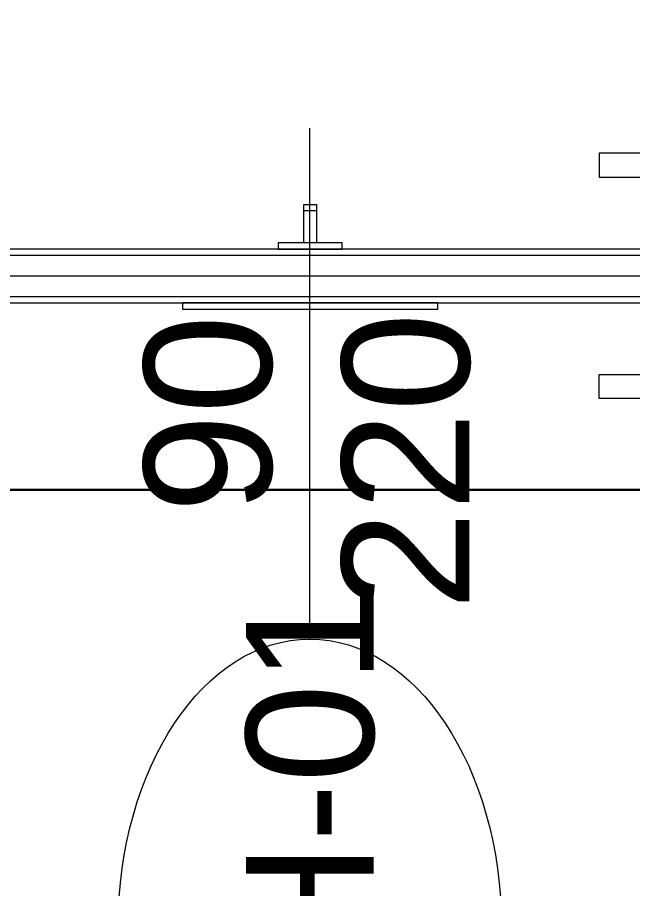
# Model space of a CAD drawing. Extents: x -2012 to 34975, y -1043 to 8321.
# Drawn here: x 17082.3 to 17130.5, y 3238.2 to 3306.4 of the extents above; entities that cross this region are included whole.
import ezdxf
from ezdxf.enums import TextEntityAlignment as Align

# ---------------------------------------------------------------- set-up
doc = ezdxf.new("R2010")
doc.units = 0
doc.header["$LTSCALE"] = 25
doc.linetypes.add('DOT2', pattern=[0.125, 0, -0.125])
doc.layers.get('0').update_dxf_attribs({"color": 9, "lineweight": 9})
for name, color, linetype, lineweight in [('06C', 9, 'Continuous', 9), ('06D', 9, 'Continuous', 9), ('10', 9, 'Continuous', 9), ('12', 9, 'Continuous', 9), ('20', 9, 'DOT2', 9), ('22', 8, 'Continuous', 9), ('33', 9, 'BATTING', 9), ('E-KABLO', 7, 'Continuous', 30)]:
    doc.layers.add(name, color=color, linetype=linetype, lineweight=lineweight)
doc.styles.add('Arial', font='arial.ttf', dxfattribs={"height": 2.5})
doc.linetypes.add('BATTING', pattern='A,0.0001,-0.1,[134,ltypeshp.shx,S=0.1,R=0,X=-0.1,Y=0],-0.2,[134,ltypeshp.shx,S=0.1,R=180,X=0.1,Y=0],-0.1', length=0.4001)

# ---------------------------------------------------------------- blocks, each defined once
blk = doc.blocks.new('0_doorno')
blk.add_lwpolyline([(4.5, 0), (12.5, 0)])
blk.add_ellipse((0, 0), major_axis=(-4.5, 0), ratio=0.666667)
at = {"style": 'Arial'}
blk.add_attdef('YUKSEKLIK', text='', height=2, dxfattribs=at).set_placement((5, 5.9), align=Align.TOP_LEFT)
blk.add_attdef('KAPINO', text='', height=1.4, dxfattribs=at).set_placement((-0.019, -0.035), align=Align.MIDDLE)
blk.add_attdef('GENISLIK', text='', height=2, dxfattribs=at).set_placement((5, -1.895), align=Align.BOTTOM_LEFT)
blk = doc.blocks.new('P-AH-01-10')
at = {"layer": '06C'}
blk.add_line((-12.87, -53.8), (-12.87, -52.8), dxfattribs=at)
for points in [[(-10.37, -50.8), (-9.87, -50.8), (-9.87, -55.8), (-10.37, -55.8)], [(-13.37, -53.8), (-10.37, -53.8), (-10.37, -52.8), (-13.37, -52.8)]]:
    blk.add_lwpolyline(points, close=True, dxfattribs=at)
at = {"layer": '06D'}
for points in [[(-11.12, -90.922), (-17.37, -90.922), (-17.37, -75.922), (-15.495, -75.922), (-15.495, -88.672), (-15.495, -88.672), (-11.12, -88.672), (-11.12, -90.922)], [(-4.42, -90.922), (1.83, -90.922), (1.83, -75.922), (-0.045, -75.922), (-0.045, -88.672), (-0.045, -88.672), (-4.42, -88.672), (-4.42, -90.922)]]:
    blk.add_lwpolyline(points, dxfattribs=at)
at = {"layer": '10'}
blk.add_lwpolyline([(-5.67, -43.3), (-5.17, -43.3), (-5.17, -63.3), (-5.67, -63.3)], close=True, dxfattribs=at)
at = {"layer": '12', "ltscale": 20}
for points in [[(-5.67, -94.7), (-9.87, -94.7), (-9.87, -13.1), (-5.67, -13.1)], [(-6.17, -84.7), (-9.37, -84.7), (-9.37, -21.1), (-6.17, -21.1)]]:
    blk.add_lwpolyline(points, close=True, dxfattribs=at)
at = {"layer": '20'}
blk.add_arc((-9.182, -13.217), 82.288, 179.91894, 269.41676, dxfattribs=at)
at = {"layer": '33', "ltscale": 0.15}
blk.add_lwpolyline([(-7.77, -21.1), (-7.77, -84.7)], dxfattribs=at)
blk = doc.blocks.new('p-krt-100lukahsapkapi')
at = {"layer": '20'}
blk.add_arc((11.324, -5.961), 90.643, 269.47905, 1.11298, dxfattribs=at)

msp = doc.modelspace()

# ---------------------------------------------------------------- linework, layer by layer
at = {"layer": 'E-KABLO', "color": 6}
msp.add_line((17154.606, 3269.431), (17053.838, 3269.431), dxfattribs=at)

# ---------------------------------------------------------------- block references
at = {"layer": '10', "xscale": -1}
for name, p, rotation in [('P-AH-01-10', (17051.938, 3278.411), 90), ('p-krt-100lukahsapkapi', (17035.838, 3142.5), 180)]:
    msp.add_blockref(name, p, dxfattribs=dict(at, rotation=rotation))
at = {"layer": '22'}
ref = msp.add_blockref('0_doorno', (17105.213, 3235.25), dxfattribs=dict(at, xscale=5, yscale=5, zscale=5, rotation=90))
ref.add_attrib('KAPINO', 'K-AH-01', dxfattribs={"layer": '0', "height": 10, "rotation": 90, "style": 'Arial'}).set_placement((17105.213, 3235.25), align=Align.MIDDLE)
ref.add_attrib('GENISLIK', '90', dxfattribs={"layer": '0', "height": 10, "rotation": 90, "style": 'Arial'}).set_placement((17105.213, 3267.617), align=Align.BOTTOM_LEFT)
ref.add_attrib('YUKSEKLIK', '220', dxfattribs={"layer": '0', "height": 10, "rotation": 90, "style": 'Arial'}).set_placement((17107.713, 3260.018), align=Align.TOP_LEFT)

doc.saveas('drawing.dxf')
